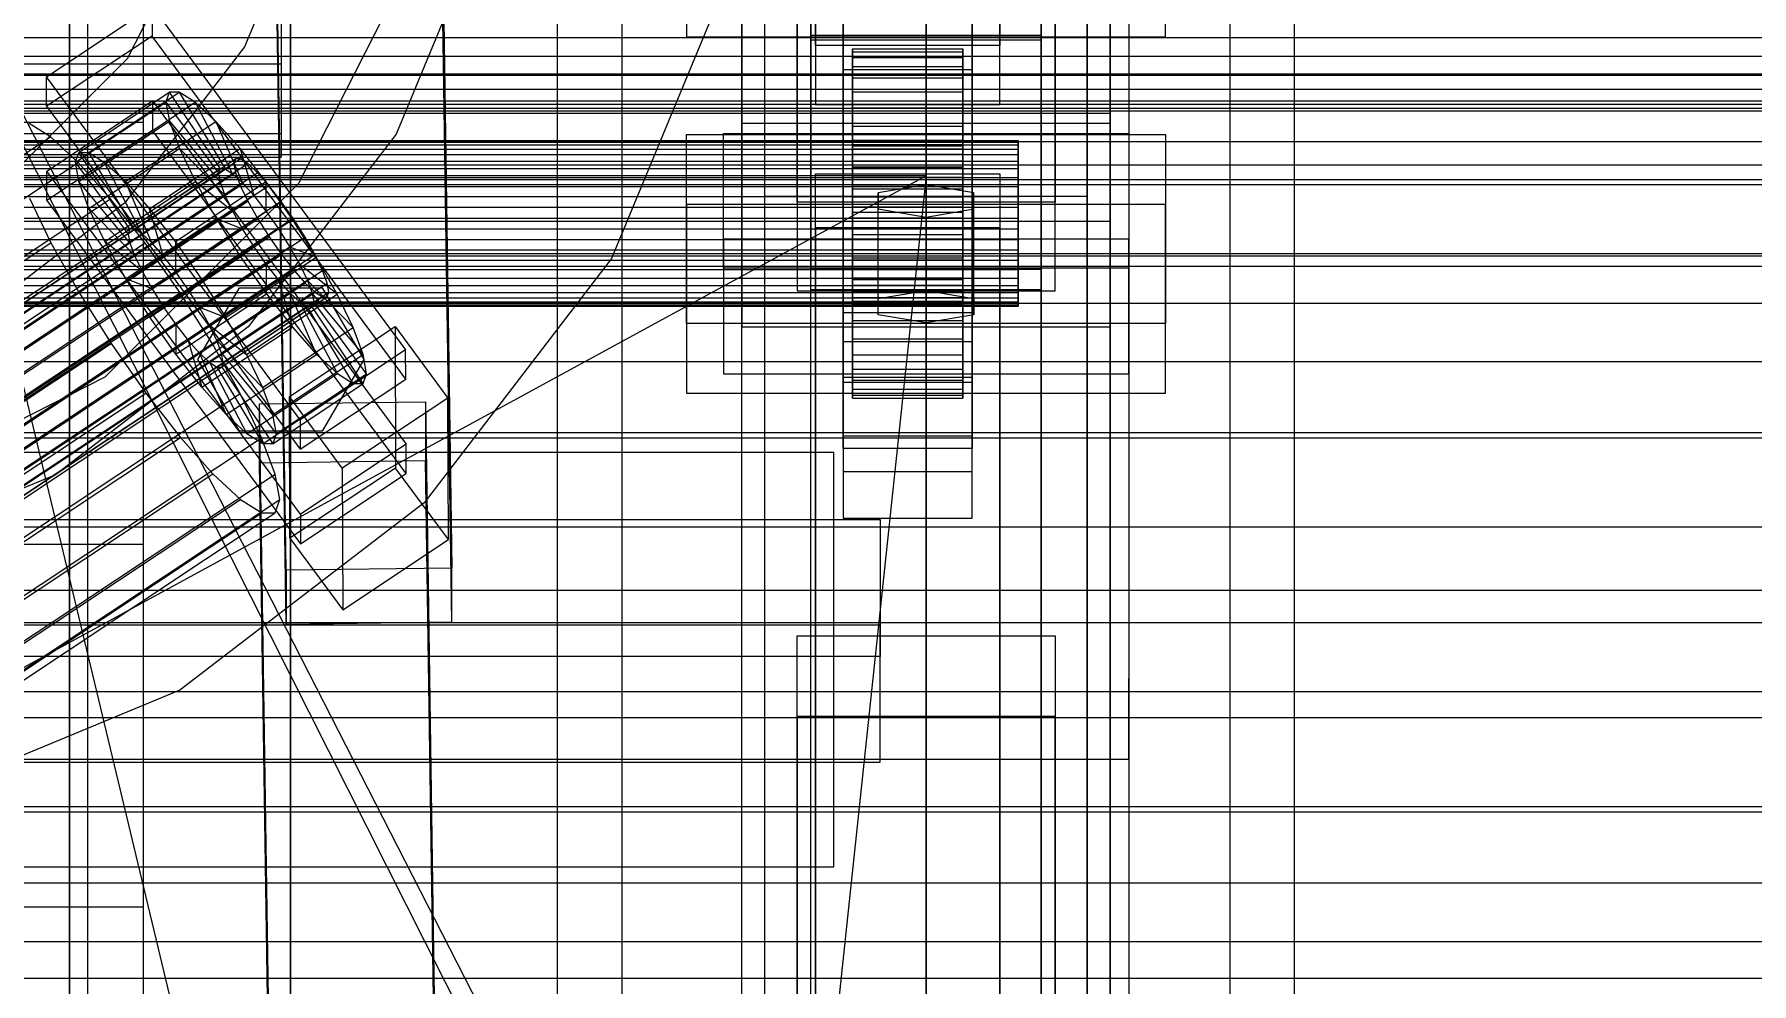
# Model space of a CAD drawing. Header units: millimetres. Extents: x -2500 to 58855, y -53268 to 6837.
# Drawn here: x 333.2 to 519.6, y -34392.7 to -34289.7 of the extents above; entities that cross this region are included whole.
import ezdxf

# ---------------------------------------------------------------- set-up
doc = ezdxf.new("R2010")
doc.units = ezdxf.units.MM
for name, color, linetype, lineweight in [('COTAS_O', 1, 'Continuous', 0), ('frontal_briquetadora', 7, 'Continuous', 0), ('frontal_C01', 7, 'Continuous', 0), ('frontal_C02', 7, 'Continuous', 0), ('frontal_C03', 7, 'Continuous', 0), ('frontal_mezcladora', 7, 'Continuous', 0), ('frontal_secador', 7, 'Continuous', 0), ('frontal_tolva', 7, 'Continuous', 0)]:
    doc.layers.add(name, color=color, linetype=linetype, lineweight=lineweight)
doc.dimstyles.new('R19_100', dxfattribs={"dimtxt": 250, "dimasz": 150, "dimexe": 150, "dimexo": 80, "dimgap": 100, "dimtad": 1, "dimtih": 1, "dimtoh": 1, "dimdsep": 46, "dimcen": 0.09, "dimadec": 0, "dimazin": 0, "dimtfac": 1, "dimtdec": 4, "dimtofl": 0, "dimtmove": 0, "dimatfit": 3, "dimfxl": 1, "dimtolj": 1, "dimtzin": 0, "dimarcsym": 0})

# ---------------------------------------------------------------- blocks, each defined once
blk = doc.blocks.new('*D39')
at = {"layer": 'COTAS_O', "color": 0, "lineweight": -2, "transparency": 16777216}
for p, q in [((-1725, -34320), (-1725, -33550)), ((1725, -34320), (1725, -33550)), ((-1575, -33700), (1575, -33700))]:
    blk.add_line(p, q, dxfattribs=at)
at = {"layer": 'COTAS_O', "color": 0, "transparency": 16777216}
for points in [[(-1575, -33675), (-1575, -33725), (-1725, -33700)], [(1575, -33675), (1575, -33725), (1725, -33700)]]:
    blk.add_solid(points, dxfattribs=at)
at = {"layer": 'Defpoints', "color": 0, "transparency": 16777216}
for p in [(1725, -33700), (-1725, -34400), (1725, -34400)]:
    blk.add_point(p, dxfattribs=at)
blk = doc.blocks.new('*D43')
at = {"layer": 'COTAS_O', "color": 0, "lineweight": -2, "transparency": 16777216}
for p, q in [((-650, -34820), (-650, -34050)), ((650, -34820), (650, -34050)), ((-500, -34200), (500, -34200))]:
    blk.add_line(p, q, dxfattribs=at)
at = {"layer": 'COTAS_O', "color": 0, "transparency": 16777216}
for points in [[(-500, -34175), (-500, -34225), (-650, -34200)], [(500, -34175), (500, -34225), (650, -34200)]]:
    blk.add_solid(points, dxfattribs=at)
at = {"layer": 'Defpoints', "color": 0, "transparency": 16777216}
for p in [(650, -34200), (-650, -34900), (650, -34900)]:
    blk.add_point(p, dxfattribs=at)

msp = doc.modelspace()

# ---------------------------------------------------------------- linework, layer by layer
at = {"layer": 'frontal_briquetadora'}
for p, q in [((210, -33820), (416.55, -34680)), ((430, -34680), (430, -33820)), ((210, -34060), (430, -34490)), ((210, -34060), (430, -34496)), ((430, -34060), (430, -34490)), ((430, -34060), (430, -34496)), ((430, -34060), (430, -34305)), ((430, -34260), (430, -34305)), ((430, -34680), (430, -34260)), ((430, -34496), (430, -34260)), ((430, -34275), (430, -34294.286)), ((452, -34275), (452, -34293.742)), ((452, -34275), (452, -34294.286)), ((430, -34294.286), (430, -34313.291)), ((452, -34293.742), (452, -34311.847)), ((452, -34294.286), (452, -34313.291)), ((430, -34305), (210, -34305)), ((430, -34305), (222, -34418.333)), ((430, -34305), (418, -34418.333)), ((430, -34471), (430, -34305)), ((430, -34680), (430, -34305)), ((430, -34305), (430, -34496)), ((452, -34311.847), (452, -34328.696)), ((430, -34313.291), (430, -34331.737)), ((452, -34313.291), (452, -34331.737)), ((452, -34328.696), (452, -34343.717)), ((430, -34331.737), (430, -34349.356)), ((452, -34331.737), (452, -34349.356)), ((452, -34343.717), (452, -34356.398)), ((430, -34349.356), (430, -34365.89)), ((452, -34349.356), (452, -34365.89)), ((452, -34356.398), (452, -34366.307)), ((452, -34361.302), (452, -34359.564)), ((452, -34364.433), (452, -34361.302)), ((452, -34368.338), (452, -34364.433)), ((430, -34365.89), (430, -34381.1)), ((452, -34365.89), (452, -34381.1)), ((452, -34366.307), (452, -34373.106)), ((210, -34368.338), (452, -34368.338)), ((452, -34368.338), (452, -34372.243)), ((452, -34372.243), (452, -34375.375)), ((452, -34373.106), (452, -34376.565)), ((452, -34375.375), (452, -34377.112)), ((430, -34381.1), (430, -34394.762)), ((452, -34381.1), (452, -34394.762))]:
    msp.add_line(p, q, dxfattribs=at)
at = {"layer": 'frontal_C01'}
for p, q in [((410, -34321.407), (410, -33937.198)), ((450, -34321.407), (450, -33937.198)), ((390, -35975), (390, -34088.498)), ((397, -35975), (397, -34088.498)), ((463, -35975), (463, -34088.498)), ((470, -35975), (470, -34088.498)), ((418, -34290.871), (418, -34147.925)), ((438, -34147.925), (438, -34290.871)), ((418, -34154.329), (418, -34297.274)), ((438, -34297.274), (438, -34154.329)), ((410, -34553.51), (410, -34169.301)), ((450, -34169.301), (450, -34553.51)), ((417.5, -34317.401), (417.5, -34207.926)), ((442.5, -34317.401), (442.5, -34207.926)), ((410, -34600.878), (410, -34216.669)), ((416, -34307.886), (416, -34216.422)), ((444, -34216.422), (444, -34307.886)), ((450, -34600.878), (450, -34216.669)), ((416, -34226.027), (416, -34317.491)), ((444, -34317.491), (444, -34226.027)), ((410, -34283.513), (410, -34321.407)), ((410, -34667.722), (410, -34283.513)), ((421, -34323.028), (421, -34283.239)), ((435, -34283.239), (435, -34323.028)), ((450, -34321.407), (450, -34283.513)), ((450, -34283.513), (450, -34667.722)), ((334.501, -34294.257), (345.969, -34286.646)), ((345.969, -34286.646), (345.981, -34289.847)), ((345.969, -34286.646), (373.501, -34323.885)), ((417.5, -34317.401), (417.5, -34287.519)), ((421, -34287.081), (421, -34326.871)), ((435, -34326.871), (435, -34287.081)), ((442.5, -34287.519), (442.5, -34317.401)), ((345.981, -34289.847), (334.513, -34297.459)), ((373.513, -34327.086), (345.981, -34289.847)), ((442.5, -34289.775), (417.5, -34289.775)), ((417.5, -34289.775), (417.5, -34315.145)), ((417.5, -34948.719), (417.5, -34289.775)), ((442.5, -34315.145), (442.5, -34289.775)), ((442.5, -34289.775), (442.5, -34948.719)), ((438, -34290.871), (418, -34290.871)), ((418, -34290.871), (418, -34297.274)), ((422, -34301.196), (422, -34291.217)), ((422, -34291.217), (422, -34291.548)), ((422, -34291.217), (434, -34291.217)), ((422, -34292.178), (422, -34291.217)), ((422, -34301.353), (422, -34291.548)), ((422, -34291.548), (422, -34293.148)), ((422, -34291.548), (434, -34291.548)), ((422, -34301.652), (422, -34292.178)), ((422, -34292.178), (434, -34292.178)), ((422, -34294.366), (422, -34292.178)), ((434, -34291.548), (434, -34291.217)), ((434, -34291.217), (434, -34301.196)), ((434, -34291.217), (434, -34292.178)), ((434, -34293.148), (434, -34291.548)), ((434, -34291.548), (434, -34301.353)), ((434, -34292.178), (434, -34301.652)), ((434, -34292.178), (434, -34294.366)), ((438, -34297.274), (438, -34290.871)), ((334.513, -34297.459), (334.501, -34294.257)), ((362.033, -34331.496), (334.501, -34294.257)), ((421, -34297.327), (421, -34293.485)), ((421, -34293.485), (435, -34293.485)), ((421, -34333.274), (421, -34293.485)), ((422, -34302.111), (422, -34293.148)), ((422, -34293.148), (422, -34295.91)), ((422, -34293.148), (434, -34293.148)), ((422, -34302.688), (422, -34294.366)), ((422, -34294.366), (434, -34294.366)), ((422, -34297.631), (422, -34294.366)), ((434, -34295.91), (434, -34293.148)), ((434, -34293.148), (434, -34302.111)), ((434, -34294.366), (434, -34302.688)), ((434, -34294.366), (434, -34297.631)), ((435, -34293.485), (435, -34297.327)), ((435, -34293.485), (435, -34333.274)), ((338.005, -34302.468), (347.835, -34295.944)), ((339.088, -34302.474), (348.918, -34295.949)), ((347.835, -34295.944), (347.47, -34297.016)), ((348.918, -34295.949), (347.835, -34295.944)), ((347.835, -34295.944), (353.378, -34304.266)), ((350.645, -34297.032), (348.918, -34295.949)), ((348.918, -34295.949), (353.892, -34304.269)), ((422, -34303.419), (422, -34295.91)), ((422, -34295.91), (422, -34299.643)), ((422, -34295.91), (434, -34295.91)), ((434, -34299.643), (434, -34295.91)), ((434, -34295.91), (434, -34303.419)), ((334.513, -34297.459), (362.045, -34334.698)), ((334.539, -34304.503), (346.008, -34296.891)), ((337.64, -34303.541), (347.47, -34297.016)), ((340.816, -34303.556), (350.645, -34297.032)), ((346.008, -34296.891), (346.02, -34300.093)), ((346.008, -34296.891), (373.539, -34334.13)), ((347.47, -34297.016), (353.205, -34304.774)), ((347.47, -34297.016), (347.847, -34299.093)), ((352.899, -34299.118), (350.645, -34297.032)), ((350.645, -34297.032), (354.71, -34304.782)), ((412.5, -34307.263), (412.5, -34297.657)), ((412.5, -34297.657), (447.5, -34297.657)), ((412.5, -34572.391), (412.5, -34297.657)), ((418, -34297.274), (438, -34297.274)), ((435, -34297.327), (421, -34297.327)), ((421, -34297.327), (421, -34337.116)), ((422, -34304.235), (422, -34297.631)), ((422, -34297.631), (434, -34297.631)), ((422, -34301.752), (422, -34297.631)), ((434, -34297.631), (434, -34304.235)), ((434, -34297.631), (434, -34301.752)), ((435, -34337.116), (435, -34297.327)), ((447.5, -34297.657), (447.5, -34307.263)), ((447.5, -34297.657), (447.5, -34572.391)), ((334.938, -34300.771), (332.629, -34299.324)), ((338.017, -34305.617), (347.847, -34299.093)), ((343.069, -34305.642), (352.899, -34299.118)), ((347.847, -34299.093), (353.384, -34305.758)), ((347.847, -34299.093), (348.941, -34302.033)), ((355.525, -34302.066), (352.899, -34299.118)), ((352.899, -34299.118), (355.777, -34305.77)), ((422, -34305.188), (422, -34299.643)), ((422, -34299.643), (422, -34304.094)), ((422, -34299.643), (434, -34299.643)), ((434, -34304.094), (434, -34299.643)), ((434, -34299.643), (434, -34305.188)), ((-440, -34301.196), (440, -34301.196)), ((-440, -34301.353), (440, -34301.353)), ((-440, -34301.652), (440, -34301.652)), ((150.629, -34423.103), (334.938, -34300.771)), ((346.02, -34300.093), (334.551, -34307.705)), ((337.95, -34303.56), (334.938, -34300.771)), ((373.551, -34337.332), (346.02, -34300.093)), ((404, -34321.039), (404, -34300.548)), ((404, -34300.548), (456, -34300.548)), ((404, -34308.127), (404, -34300.548)), ((422, -34301.353), (422, -34301.196)), ((434, -34301.196), (422, -34301.196)), ((422, -34301.196), (422, -34301.652)), ((422, -34302.111), (422, -34301.353)), ((434, -34301.353), (422, -34301.353)), ((434, -34301.652), (422, -34301.652)), ((422, -34301.652), (422, -34302.688)), ((422, -34306.186), (422, -34301.752)), ((422, -34301.752), (434, -34301.752)), ((422, -34306.446), (422, -34301.752)), ((434, -34301.196), (434, -34301.353)), ((434, -34301.652), (434, -34301.196)), ((434, -34301.353), (434, -34302.111)), ((434, -34302.688), (434, -34301.652)), ((434, -34301.752), (434, -34306.186)), ((434, -34301.752), (434, -34306.446)), ((440, -34301.353), (440, -34301.196)), ((440, -34301.196), (440, -34301.652)), ((440, -34302.111), (440, -34301.353)), ((440, -34301.652), (440, -34302.688)), ((456, -34300.548), (456, -34321.039)), ((456, -34300.548), (456, -34308.127)), ((-440, -34302.111), (440, -34302.111)), ((-440, -34302.688), (440, -34302.688)), ((-440, -34303.419), (440, -34303.419)), ((141.045, -34445.591), (354.844, -34303.687)), ((141.218, -34445.083), (355.017, -34303.179)), ((141.731, -34445.086), (355.53, -34303.182)), ((142.549, -34445.599), (356.348, -34303.694)), ((153.641, -34425.891), (337.95, -34303.56)), ((337.64, -34303.541), (338.005, -34302.468)), ((343.376, -34311.299), (337.64, -34303.541)), ((338.017, -34305.617), (337.64, -34303.541)), ((341.461, -34307.5), (337.95, -34303.56)), ((343.549, -34310.791), (338.005, -34302.468)), ((338.005, -34302.468), (339.088, -34302.474)), ((344.062, -34310.793), (339.088, -34302.474)), ((339.088, -34302.474), (340.816, -34303.556)), ((339.111, -34308.557), (348.941, -34302.033)), ((344.88, -34311.306), (340.816, -34303.556)), ((340.816, -34303.556), (343.069, -34305.642)), ((345.695, -34308.59), (355.525, -34302.066)), ((348.941, -34302.033), (353.902, -34307.151)), ((348.941, -34302.033), (350.678, -34305.635)), ((355.017, -34303.179), (354.844, -34303.687)), ((354.844, -34303.687), (355.022, -34304.671)), ((355.53, -34303.182), (355.017, -34303.179)), ((358.345, -34305.673), (355.525, -34302.066)), ((355.525, -34302.066), (357.021, -34307.166)), ((356.348, -34303.694), (355.53, -34303.182)), ((357.415, -34304.683), (356.348, -34303.694)), ((422, -34303.419), (422, -34302.111)), ((434, -34302.111), (422, -34302.111)), ((434, -34302.688), (422, -34302.688)), ((422, -34302.688), (422, -34304.235)), ((422, -34305.188), (422, -34303.419)), ((434, -34303.419), (422, -34303.419)), ((434, -34302.111), (434, -34303.419)), ((434, -34304.235), (434, -34302.688)), ((434, -34303.419), (434, -34305.188)), ((440, -34303.419), (440, -34302.111)), ((440, -34302.688), (440, -34304.235)), ((440, -34305.188), (440, -34303.419)), ((-440, -34304.235), (440, -34304.235)), ((-440, -34305.188), (440, -34305.188)), ((141.224, -34446.575), (355.022, -34304.671)), ((143.617, -34446.587), (357.415, -34304.683)), ((334.551, -34307.705), (334.539, -34304.503)), ((362.071, -34341.742), (334.539, -34304.503)), ((353.205, -34304.774), (343.376, -34311.299)), ((353.378, -34304.266), (343.549, -34310.791)), ((353.892, -34304.269), (344.062, -34310.793)), ((354.71, -34304.782), (344.88, -34311.306)), ((353.205, -34304.774), (353.378, -34304.266)), ((353.384, -34305.758), (353.205, -34304.774)), ((353.378, -34304.266), (353.892, -34304.269)), ((353.892, -34304.269), (354.71, -34304.782)), ((354.71, -34304.782), (355.777, -34305.77)), ((355.022, -34304.671), (355.541, -34306.063)), ((358.659, -34306.079), (357.415, -34304.683)), ((422, -34304.094), (422, -34307.296)), ((434, -34304.094), (422, -34304.094)), ((422, -34304.094), (422, -34308.96)), ((434, -34304.235), (422, -34304.235)), ((422, -34304.235), (422, -34306.186)), ((422, -34307.296), (422, -34305.188)), ((434, -34305.188), (422, -34305.188)), ((434, -34307.296), (434, -34304.094)), ((434, -34308.96), (434, -34304.094)), ((434, -34306.186), (434, -34304.235)), ((434, -34305.188), (434, -34307.296)), ((440, -34304.235), (440, -34306.186)), ((440, -34307.296), (440, -34305.188)), ((-440, -34306.186), (440, -34306.186)), ((440, -34307.296), (-440, -34307.296)), ((141.742, -34447.968), (355.541, -34306.063)), ((144.861, -34447.983), (358.659, -34306.079)), ((343.554, -34312.282), (338.017, -34305.617)), ((339.111, -34308.557), (338.017, -34305.617)), ((340.848, -34312.159), (350.678, -34305.635)), ((345.947, -34312.294), (343.069, -34305.642)), ((343.069, -34305.642), (345.695, -34308.59)), ((353.384, -34305.758), (343.554, -34312.282)), ((353.902, -34307.151), (344.073, -34313.675)), ((355.777, -34305.77), (345.947, -34312.294)), ((357.021, -34307.166), (347.191, -34313.69)), ((358.345, -34305.673), (348.515, -34312.198)), ((350.678, -34305.635), (354.725, -34308.857)), ((350.678, -34305.635), (352.938, -34309.655)), ((353.902, -34307.151), (353.384, -34305.758)), ((354.725, -34308.857), (353.902, -34307.151)), ((355.541, -34306.063), (356.363, -34307.77)), ((355.777, -34305.77), (357.021, -34307.166)), ((357.021, -34307.166), (358.357, -34308.875)), ((358.357, -34308.875), (358.345, -34305.673)), ((361.166, -34309.696), (358.345, -34305.673)), ((359.995, -34307.788), (358.659, -34306.079)), ((447.5, -34307.263), (412.5, -34307.263)), ((412.5, -34581.997), (412.5, -34307.263)), ((434, -34306.186), (422, -34306.186)), ((422, -34306.186), (422, -34308.41)), ((422, -34308.41), (422, -34306.446)), ((422, -34306.446), (434, -34306.446)), ((422, -34311.395), (422, -34306.446)), ((422, -34307.296), (434, -34307.296)), ((422, -34309.601), (422, -34307.296)), ((434, -34308.41), (434, -34306.186)), ((434, -34306.446), (434, -34308.41)), ((434, -34306.446), (434, -34311.395)), ((434, -34307.296), (434, -34309.601)), ((440, -34306.186), (440, -34308.41)), ((440, -34309.601), (440, -34307.296)), ((447.5, -34581.997), (447.5, -34307.263)), ((-440, -34308.41), (440, -34308.41)), ((142.565, -34449.674), (356.363, -34307.77)), ((359.995, -34307.788), (146.196, -34449.692)), ((157.152, -34429.832), (341.461, -34307.5)), ((332.659, -34307.456), (334.981, -34312.272)), ((334.551, -34307.705), (362.083, -34344.944)), ((344.073, -34313.675), (339.111, -34308.557)), ((340.848, -34312.159), (339.111, -34308.557)), ((345.231, -34312.323), (341.461, -34307.5)), ((354.725, -34308.857), (344.895, -34315.381)), ((347.191, -34313.69), (345.695, -34308.59)), ((345.695, -34308.59), (348.515, -34312.198)), ((348.527, -34315.399), (358.357, -34308.875)), ((355.796, -34310.761), (354.725, -34308.857)), ((356.363, -34307.77), (357.434, -34309.674)), ((358.357, -34308.875), (359.693, -34310.78)), ((361.332, -34309.693), (359.995, -34307.788)), ((456, -34308.127), (404, -34308.127)), ((404, -34308.127), (404, -34328.618)), ((444, -34307.886), (416, -34307.886)), ((416, -34307.886), (416, -34317.491)), ((434, -34308.41), (422, -34308.41)), ((422, -34308.41), (422, -34310.754)), ((422, -34309.601), (422, -34308.96)), ((422, -34308.96), (422, -34313.909)), ((422, -34308.96), (434, -34308.96)), ((434, -34310.754), (434, -34308.41)), ((434, -34313.909), (434, -34308.96)), ((434, -34308.96), (434, -34309.601)), ((440, -34308.41), (440, -34310.754)), ((444, -34317.491), (444, -34307.886)), ((456, -34328.618), (456, -34308.127)), ((-440, -34309.601), (440, -34309.601)), ((-440, -34310.754), (440, -34310.754)), ((143.635, -34451.578), (357.434, -34309.674)), ((147.533, -34451.597), (361.332, -34309.693)), ((343.108, -34316.179), (352.938, -34309.655)), ((343.549, -34310.791), (343.376, -34311.299)), ((344.062, -34310.793), (343.549, -34310.791)), ((344.88, -34311.306), (344.062, -34310.793)), ((355.796, -34310.761), (345.966, -34317.285)), ((359.693, -34310.78), (349.863, -34317.305)), ((351.336, -34316.22), (361.166, -34309.696)), ((352.938, -34309.655), (355.796, -34310.761)), ((352.938, -34309.655), (355.569, -34313.818)), ((357.042, -34312.733), (355.796, -34310.761)), ((357.434, -34309.674), (358.68, -34311.645)), ((361.166, -34309.696), (359.693, -34310.78)), ((359.693, -34310.78), (360.939, -34312.752)), ((363.797, -34313.859), (361.166, -34309.696)), ((362.578, -34311.665), (361.332, -34309.693)), ((422, -34311.945), (422, -34309.601)), ((434, -34309.601), (422, -34309.601)), ((422, -34310.754), (422, -34311.395)), ((434, -34310.754), (422, -34310.754)), ((422, -34310.754), (422, -34313.059)), ((434, -34309.601), (434, -34311.945)), ((434, -34311.395), (434, -34310.754)), ((434, -34313.059), (434, -34310.754)), ((440, -34311.945), (440, -34309.601)), ((440, -34310.754), (440, -34313.059)), ((-440, -34311.945), (440, -34311.945)), ((144.881, -34453.55), (358.68, -34311.645)), ((148.779, -34453.569), (362.578, -34311.665)), ((150.672, -34434.604), (334.981, -34312.272)), ((345.231, -34312.323), (160.922, -34434.655)), ((334.981, -34312.272), (338.003, -34317.646)), ((344.895, -34315.381), (340.848, -34312.159)), ((343.108, -34316.179), (340.848, -34312.159)), ((343.376, -34311.299), (343.554, -34312.282)), ((343.554, -34312.282), (344.073, -34313.675)), ((345.947, -34312.294), (344.88, -34311.306)), ((349.002, -34317.701), (345.231, -34312.323)), ((347.191, -34313.69), (345.947, -34312.294)), ((357.042, -34312.733), (347.212, -34319.257)), ((348.515, -34312.198), (348.527, -34315.399)), ((348.515, -34312.198), (351.336, -34316.22)), ((360.939, -34312.752), (351.109, -34319.277)), ((355.569, -34313.818), (357.042, -34312.733)), ((358.378, -34314.638), (357.042, -34312.733)), ((358.68, -34311.645), (360.017, -34313.551)), ((363.797, -34313.859), (360.939, -34312.752)), ((360.939, -34312.752), (362.01, -34314.656)), ((363.648, -34313.569), (362.578, -34311.665)), ((422, -34311.395), (434, -34311.395)), ((422, -34316.261), (422, -34311.395)), ((422, -34314.169), (422, -34311.945)), ((422, -34311.945), (422, -34313.909)), ((434, -34311.945), (422, -34311.945)), ((434, -34311.395), (434, -34316.261)), ((434, -34313.909), (434, -34311.945)), ((434, -34311.945), (434, -34314.169)), ((440, -34314.169), (440, -34311.945)), ((-440, -34313.059), (440, -34313.059)), ((-440, -34314.169), (440, -34314.169)), ((146.218, -34455.455), (360.017, -34313.551)), ((149.85, -34455.473), (363.648, -34313.569)), ((344.073, -34313.675), (344.895, -34315.381)), ((345.739, -34320.342), (355.569, -34313.818)), ((348.527, -34315.399), (347.191, -34313.69)), ((358.378, -34314.638), (348.548, -34321.163)), ((362.01, -34314.656), (352.18, -34321.181)), ((353.967, -34320.383), (363.797, -34313.859)), ((355.569, -34313.818), (358.39, -34317.84)), ((358.39, -34317.84), (358.378, -34314.638)), ((359.714, -34316.347), (358.378, -34314.638)), ((360.017, -34313.551), (361.352, -34315.26)), ((366.057, -34317.878), (362.01, -34314.656)), ((362.01, -34314.656), (362.833, -34316.363)), ((364.471, -34315.275), (363.648, -34313.569)), ((366.057, -34317.878), (363.797, -34313.859)), ((422, -34313.059), (422, -34316.261)), ((434, -34313.059), (422, -34313.059)), ((422, -34313.059), (422, -34315.168)), ((422, -34313.909), (422, -34318.604)), ((422, -34313.909), (434, -34313.909)), ((422, -34316.121), (422, -34314.169)), ((422, -34314.169), (422, -34318.604)), ((434, -34314.169), (422, -34314.169)), ((434, -34316.261), (434, -34313.059)), ((434, -34315.168), (434, -34313.059)), ((434, -34318.604), (434, -34313.909)), ((434, -34318.604), (434, -34314.169)), ((434, -34314.169), (434, -34316.121)), ((440, -34313.059), (440, -34315.168)), ((440, -34316.121), (440, -34314.169)), ((-440, -34315.168), (440, -34315.168)), ((-440, -34316.121), (440, -34316.121)), ((147.554, -34457.164), (361.352, -34315.26)), ((148.798, -34458.56), (362.596, -34316.656)), ((150.672, -34457.18), (364.471, -34315.275)), ((151.191, -34458.572), (364.989, -34316.668)), ((345.966, -34317.285), (343.108, -34316.179)), ((345.739, -34320.342), (343.108, -34316.179)), ((344.895, -34315.381), (345.966, -34317.285)), ((349.863, -34317.305), (348.527, -34315.399)), ((349.863, -34317.305), (351.336, -34316.22)), ((359.714, -34316.347), (349.884, -34322.872)), ((351.336, -34316.22), (353.967, -34320.383)), ((362.833, -34316.363), (353.003, -34322.887)), ((361.21, -34321.448), (359.714, -34316.347)), ((360.958, -34317.743), (359.714, -34316.347)), ((361.352, -34315.26), (362.596, -34316.656)), ((362.596, -34316.656), (363.664, -34317.644)), ((367.794, -34321.481), (362.833, -34316.363)), ((362.833, -34316.363), (363.351, -34317.755)), ((364.989, -34316.668), (364.471, -34315.275)), ((365.168, -34317.652), (364.989, -34316.668)), ((417.5, -34315.145), (442.5, -34315.145)), ((417.5, -34974.088), (417.5, -34315.145)), ((422, -34315.168), (422, -34320.712)), ((434, -34315.168), (422, -34315.168)), ((422, -34315.168), (422, -34316.936)), ((422, -34317.668), (422, -34316.121)), ((422, -34316.121), (422, -34322.724)), ((434, -34316.121), (422, -34316.121)), ((422, -34316.261), (434, -34316.261)), ((422, -34320.712), (422, -34316.261)), ((434, -34320.712), (434, -34315.168)), ((434, -34316.936), (434, -34315.168)), ((434, -34322.724), (434, -34316.121)), ((434, -34316.121), (434, -34317.668)), ((434, -34316.261), (434, -34320.712)), ((440, -34315.168), (440, -34316.936)), ((440, -34317.668), (440, -34316.121)), ((442.5, -34974.088), (442.5, -34315.145)), ((-440, -34316.936), (440, -34316.936)), ((-440, -34317.668), (440, -34317.668)), ((-440, -34318.244), (440, -34318.244)), ((149.865, -34459.548), (363.664, -34317.644)), ((150.683, -34460.061), (364.482, -34318.157)), ((151.196, -34460.064), (364.995, -34318.159)), ((151.369, -34459.556), (365.168, -34317.652)), ((153.694, -34439.977), (338.003, -34317.646)), ((164.693, -34440.032), (349.002, -34317.701)), ((338.003, -34317.646), (341.52, -34323.211)), ((345.966, -34317.285), (347.212, -34319.257)), ((348.56, -34324.364), (358.39, -34317.84)), ((352.519, -34323.266), (349.002, -34317.701)), ((351.109, -34319.277), (349.863, -34317.305)), ((360.958, -34317.743), (351.128, -34324.268)), ((363.351, -34317.755), (353.521, -34324.28)), ((356.228, -34324.402), (366.057, -34317.878)), ((358.39, -34317.84), (361.21, -34321.448)), ((363.836, -34324.395), (360.958, -34317.743)), ((362.025, -34318.731), (360.958, -34317.743)), ((368.888, -34324.42), (363.351, -34317.755)), ((363.351, -34317.755), (363.53, -34318.739)), ((363.664, -34317.644), (364.482, -34318.157)), ((364.482, -34318.157), (364.995, -34318.159)), ((364.995, -34318.159), (365.168, -34317.652)), ((367.794, -34321.481), (366.057, -34317.878)), ((416, -34317.491), (444, -34317.491)), ((442.5, -34317.401), (417.5, -34317.401)), ((422, -34316.936), (422, -34324.446)), ((434, -34316.936), (422, -34316.936)), ((422, -34316.936), (422, -34318.244)), ((422, -34318.704), (422, -34317.668)), ((422, -34317.668), (422, -34325.99)), ((434, -34317.668), (422, -34317.668)), ((422, -34318.244), (422, -34327.207)), ((434, -34318.244), (422, -34318.244)), ((422, -34318.244), (422, -34319.002)), ((422, -34318.604), (422, -34322.724)), ((422, -34318.604), (434, -34318.604)), ((434, -34324.446), (434, -34316.936)), ((434, -34318.244), (434, -34316.936)), ((434, -34325.99), (434, -34317.668)), ((434, -34317.668), (434, -34318.704)), ((434, -34327.207), (434, -34318.244)), ((434, -34319.002), (434, -34318.244)), ((434, -34322.724), (434, -34318.604)), ((440, -34316.936), (440, -34318.244)), ((440, -34318.704), (440, -34317.668)), ((440, -34318.244), (440, -34319.002)), ((-440, -34318.704), (440, -34318.704)), ((-440, -34319.002), (440, -34319.002)), ((-440, -34319.159), (440, -34319.159)), ((347.212, -34319.257), (345.739, -34320.342)), ((348.56, -34324.364), (345.739, -34320.342)), ((347.212, -34319.257), (348.548, -34321.163)), ((352.18, -34321.181), (351.109, -34319.277)), ((351.109, -34319.277), (353.967, -34320.383)), ((362.025, -34318.731), (352.196, -34325.256)), ((362.843, -34319.244), (353.014, -34325.769)), ((363.357, -34319.247), (353.527, -34325.771)), ((363.53, -34318.739), (353.7, -34325.263)), ((353.967, -34320.383), (356.228, -34324.402)), ((366.09, -34326.481), (362.025, -34318.731)), ((362.843, -34319.244), (362.025, -34318.731)), ((367.817, -34327.564), (362.843, -34319.244)), ((363.357, -34319.247), (362.843, -34319.244)), ((363.53, -34318.739), (363.357, -34319.247)), ((368.9, -34327.569), (363.357, -34319.247)), ((369.265, -34326.497), (363.53, -34318.739)), ((421, -34334.594), (421, -34319.866)), ((421, -34319.866), (435, -34319.866)), ((421, -34327.445), (421, -34319.866)), ((422, -34319.159), (422, -34318.704)), ((422, -34318.704), (422, -34328.178)), ((434, -34318.704), (422, -34318.704)), ((422, -34319.002), (422, -34328.808)), ((434, -34319.002), (422, -34319.002)), ((422, -34319.002), (422, -34319.159)), ((422, -34319.159), (422, -34329.139)), ((434, -34319.159), (422, -34319.159)), ((434, -34328.178), (434, -34318.704)), ((434, -34318.704), (434, -34319.159)), ((434, -34328.808), (434, -34319.002)), ((434, -34319.159), (434, -34319.002)), ((434, -34329.139), (434, -34319.159)), ((435, -34319.866), (435, -34334.594)), ((435, -34319.866), (435, -34327.445)), ((440, -34319.159), (440, -34318.704)), ((440, -34319.002), (440, -34319.159)), ((348.548, -34321.163), (348.56, -34324.364)), ((348.548, -34321.163), (349.884, -34322.872)), ((351.38, -34327.972), (361.21, -34321.448)), ((353.003, -34322.887), (352.18, -34321.181)), ((352.18, -34321.181), (356.228, -34324.402)), ((357.964, -34328.005), (367.794, -34321.481)), ((360.882, -34328.984), (372.35, -34321.372)), ((361.21, -34321.448), (363.836, -34324.395)), ((368.888, -34324.42), (367.794, -34321.481)), ((372.35, -34321.372), (372.408, -34336.741)), ((372.35, -34321.372), (378.086, -34329.131)), ((456, -34321.039), (404, -34321.039)), ((404, -34321.039), (404, -34328.618)), ((410, -34321.407), (450, -34321.407)), ((410, -34705.616), (410, -34321.407)), ((422, -34320.712), (434, -34320.712)), ((422, -34324.446), (422, -34320.712)), ((434, -34320.712), (434, -34324.446)), ((450, -34705.616), (450, -34321.407)), ((456, -34328.618), (456, -34321.039)), ((157.211, -34445.542), (341.52, -34323.211)), ((168.21, -34445.597), (352.519, -34323.266)), ((341.52, -34323.211), (345.291, -34328.588)), ((349.884, -34322.872), (351.38, -34327.972)), ((349.884, -34322.872), (351.128, -34324.268)), ((355.541, -34328.639), (352.519, -34323.266)), ((353.521, -34324.28), (353.003, -34322.887)), ((353.003, -34322.887), (357.964, -34328.005)), ((373.501, -34323.885), (362.033, -34331.496)), ((373.513, -34327.086), (373.501, -34323.885)), ((435, -34323.028), (421, -34323.028)), ((421, -34323.028), (421, -34326.871)), ((422, -34322.724), (422, -34325.99)), ((422, -34322.724), (434, -34322.724)), ((434, -34325.99), (434, -34322.724)), ((435, -34326.871), (435, -34323.028)), ((351.38, -34327.972), (348.56, -34324.364)), ((351.128, -34324.268), (354.006, -34330.919)), ((351.128, -34324.268), (352.196, -34325.256)), ((352.196, -34325.256), (356.26, -34333.006)), ((352.196, -34325.256), (353.014, -34325.769)), ((353.014, -34325.769), (357.987, -34334.088)), ((353.014, -34325.769), (353.527, -34325.771)), ((353.7, -34325.263), (353.521, -34324.28)), ((353.521, -34324.28), (359.058, -34330.945)), ((353.527, -34325.771), (353.7, -34325.263)), ((353.527, -34325.771), (359.07, -34334.094)), ((353.7, -34325.263), (359.436, -34333.021)), ((354.006, -34330.919), (363.836, -34324.395)), ((356.228, -34324.402), (357.964, -34328.005)), ((359.058, -34330.945), (368.888, -34324.42)), ((363.836, -34324.395), (366.09, -34326.481)), ((369.265, -34326.497), (368.888, -34324.42)), ((422, -34324.446), (434, -34324.446)), ((422, -34327.207), (422, -34324.446)), ((422, -34325.99), (422, -34328.178)), ((422, -34325.99), (434, -34325.99)), ((434, -34324.446), (434, -34327.207)), ((434, -34328.178), (434, -34325.99)), ((356.26, -34333.006), (366.09, -34326.481)), ((357.987, -34334.088), (367.817, -34327.564)), ((359.07, -34334.094), (368.9, -34327.569)), ((359.436, -34333.021), (369.265, -34326.497)), ((362.045, -34334.698), (373.513, -34327.086)), ((366.09, -34326.481), (367.817, -34327.564)), ((367.817, -34327.564), (368.9, -34327.569)), ((368.9, -34327.569), (369.265, -34326.497)), ((421, -34326.871), (435, -34326.871)), ((435, -34327.445), (421, -34327.445)), ((421, -34327.445), (421, -34342.173)), ((422, -34327.207), (434, -34327.207)), ((422, -34328.808), (422, -34327.207)), ((434, -34327.207), (434, -34328.808)), ((435, -34342.173), (435, -34327.445)), ((160.982, -34450.92), (345.291, -34328.588)), ((171.232, -34450.971), (355.541, -34328.639)), ((345.291, -34328.588), (349.061, -34333.411)), ((354.006, -34330.919), (351.38, -34327.972)), ((357.863, -34333.455), (355.541, -34328.639)), ((357.646, -34329.781), (375.644, -34329.54)), ((357.646, -34336.185), (357.646, -34329.781)), ((360.514, -34521.729), (357.646, -34329.781)), ((357.964, -34328.005), (359.058, -34330.945)), ((360.939, -34344.353), (360.882, -34328.984)), ((366.618, -34336.742), (360.882, -34328.984)), ((378.086, -34329.131), (366.618, -34336.742)), ((375.644, -34329.54), (375.644, -34335.944)), ((375.644, -34329.54), (378.512, -34521.488)), ((378.143, -34344.499), (378.086, -34329.131)), ((404, -34328.618), (456, -34328.618)), ((422, -34328.178), (422, -34329.139)), ((422, -34328.178), (434, -34328.178)), ((422, -34328.808), (434, -34328.808)), ((422, -34329.139), (422, -34328.808)), ((422, -34329.139), (434, -34329.139)), ((434, -34329.139), (434, -34328.178)), ((434, -34328.808), (434, -34329.139)), ((356.26, -34333.006), (354.006, -34330.919)), ((359.058, -34330.945), (359.436, -34333.021)), ((362.033, -34331.496), (362.045, -34334.698)), ((164.752, -34455.743), (349.061, -34333.411)), ((173.554, -34455.787), (357.863, -34333.455)), ((349.061, -34333.411), (352.572, -34337.351)), ((357.987, -34334.088), (356.26, -34333.006)), ((359.326, -34337.385), (357.863, -34333.455)), ((359.436, -34333.021), (359.07, -34334.094)), ((435, -34333.274), (421, -34333.274)), ((421, -34333.274), (421, -34337.116)), ((435, -34337.116), (435, -34333.274)), ((359.07, -34334.094), (357.987, -34334.088)), ((373.539, -34334.13), (362.071, -34341.742)), ((373.551, -34337.332), (373.539, -34334.13)), ((435, -34334.594), (421, -34334.594)), ((421, -34334.594), (421, -34342.173)), ((435, -34342.173), (435, -34334.594)), ((375.644, -34335.944), (357.646, -34336.185)), ((360.514, -34528.133), (357.646, -34336.185)), ((372.408, -34336.741), (360.939, -34344.353)), ((366.618, -34336.742), (366.675, -34352.111)), ((378.143, -34344.499), (372.408, -34336.741)), ((378.512, -34527.892), (375.644, -34335.944)), ((421, -34337.116), (435, -34337.116)), ((168.263, -34459.683), (352.572, -34337.351)), ((175.016, -34459.717), (359.326, -34337.385)), ((352.572, -34337.351), (355.584, -34340.14)), ((359.83, -34340.161), (359.326, -34337.385)), ((362.083, -34344.944), (373.551, -34337.332)), ((171.275, -34462.472), (355.584, -34340.14)), ((175.521, -34462.493), (359.83, -34340.161)), ((355.584, -34340.14), (357.893, -34341.588)), ((359.341, -34341.595), (359.83, -34340.161)), ((173.584, -34463.919), (357.893, -34341.588)), ((175.032, -34463.926), (359.341, -34341.595)), ((357.893, -34341.588), (359.341, -34341.595)), ((362.071, -34341.742), (362.083, -34344.944)), ((421, -34342.173), (435, -34342.173)), ((360.939, -34344.353), (366.675, -34352.111)), ((366.675, -34352.111), (378.143, -34344.499))]:
    msp.add_line(p, q, dxfattribs=at)
at = {"layer": 'frontal_C02'}
for p, q in [((390, -35975), (390, -33576.746)), ((397, -35975), (397, -33576.746)), ((463, -35975), (463, -33576.746)), ((470, -35975), (470, -33576.746)), ((410, -34299.304), (410, -33948.585)), ((450, -34299.304), (450, -33948.585)), ((390, -35975), (390, -34072.136)), ((397, -35975), (397, -34072.136)), ((463, -35975), (463, -34072.136)), ((470, -35975), (470, -34072.136)), ((410, -34425.283), (410, -34074.565)), ((450, -34074.565), (450, -34425.283)), ((410, -34463.537), (410, -34112.818)), ((450, -34463.537), (450, -34112.818)), ((360.514, -34347.834), (357.646, -34154.067)), ((375.644, -34153.823), (378.512, -34347.59)), ((360.514, -34353.679), (357.646, -34159.912)), ((378.512, -34353.436), (375.644, -34159.669)), ((410, -34251.487), (410, -34299.304)), ((410, -34602.206), (410, -34251.487)), ((450, -34299.304), (450, -34251.487)), ((450, -34251.487), (450, -34602.206)), ((417.5, -34260.541), (417.5, -34290.25)), ((417.5, -34429.556), (417.5, -34260.541)), ((442.5, -34290.25), (442.5, -34260.541)), ((442.5, -34260.541), (442.5, -34429.556)), ((450, -34264.768), (450, -34298.24)), ((450, -34309.931), (450, -34276.459)), ((417.5, -34290.25), (442.5, -34290.25)), ((417.5, -34459.264), (417.5, -34290.25)), ((442.5, -34459.264), (442.5, -34290.25)), ((450, -34298.24), (-450, -34298.24)), ((410, -34299.304), (450, -34299.304)), ((410, -34650.022), (410, -34299.304)), ((450, -34309.931), (450, -34298.24)), ((450, -34650.022), (450, -34299.304)), ((408, -34315.04), (408, -34300.427)), ((408, -34300.427), (452, -34300.427)), ((408, -34311.903), (408, -34300.427)), ((452, -34300.427), (452, -34315.04)), ((452, -34300.427), (452, -34311.903)), ((418, -34310.656), (418, -34304.811)), ((418, -34304.811), (438, -34304.811)), ((418, -34449.111), (418, -34304.811)), ((438, -34304.811), (438, -34310.656)), ((438, -34304.811), (438, -34449.111)), ((430, -34305.98), (424.804, -34306.856)), ((424.804, -34306.856), (424.804, -34308.61)), ((424.804, -34318.332), (424.804, -34306.856)), ((435.196, -34306.856), (430, -34305.98)), ((430, -34317.456), (430, -34305.98)), ((435.196, -34308.61), (435.196, -34306.856)), ((435.196, -34318.332), (435.196, -34306.856)), ((424.804, -34308.61), (430, -34309.487)), ((424.804, -34320.086), (424.804, -34308.61)), ((430, -34309.487), (435.196, -34308.61)), ((435.196, -34320.086), (435.196, -34308.61)), ((-450, -34309.931), (450, -34309.931)), ((438, -34310.656), (418, -34310.656)), ((418, -34310.656), (418, -34454.956)), ((430, -34309.487), (430, -34320.963)), ((438, -34454.956), (438, -34310.656)), ((452, -34311.903), (408, -34311.903)), ((408, -34311.903), (408, -34326.516)), ((452, -34326.516), (452, -34311.903)), ((452, -34315.04), (408, -34315.04)), ((408, -34315.04), (408, -34326.516)), ((452, -34326.516), (452, -34315.04)), ((424.804, -34318.332), (430, -34317.456)), ((424.804, -34320.086), (424.804, -34318.332)), ((430, -34317.456), (435.196, -34318.332)), ((435.196, -34318.332), (435.196, -34320.086)), ((430, -34320.963), (424.804, -34320.086)), ((435.196, -34320.086), (430, -34320.963)), ((408, -34326.516), (452, -34326.516)), ((-425, -34342.323), (425, -34342.323)), ((425, -34342.323), (425, -34357.17)), ((425, -34342.323), (425, -34353.799)), ((378.512, -34347.59), (360.514, -34347.834)), ((360.514, -34347.834), (360.514, -34353.679)), ((378.512, -34353.436), (378.512, -34347.59)), ((425, -34353.799), (-425, -34353.799)), ((360.514, -34353.679), (378.512, -34353.436)), ((425, -34368.646), (425, -34353.799)), ((416, -34363.694), (416, -34354.926)), ((416, -34354.926), (444, -34354.926)), ((416, -34447.257), (416, -34354.926)), ((444, -34354.926), (444, -34363.694)), ((444, -34354.926), (444, -34447.257)), ((425, -34357.17), (-425, -34357.17)), ((425, -34368.646), (425, -34357.17)), ((444, -34363.694), (416, -34363.694)), ((416, -34363.694), (416, -34456.025)), ((444, -34456.025), (444, -34363.694)), ((-425, -34368.646), (425, -34368.646))]:
    msp.add_line(p, q, dxfattribs=at)
at = {"layer": 'frontal_C03'}
for p, q in [((390, -35975), (390, -33153.291)), ((397, -35975), (397, -33153.291)), ((463, -35975), (463, -33153.291)), ((470, -35975), (470, -33153.291)), ((390, -35975), (390, -33352.58)), ((397, -35975), (397, -33352.58)), ((463, -35975), (463, -33352.58)), ((470, -35975), (470, -33352.58)), ((390, -35975), (390, -34079.714)), ((397, -35975), (397, -34079.714)), ((463, -35975), (463, -34079.714)), ((470, -35975), (470, -34079.714)), ((410, -34517.557), (410, -34194.386)), ((410, -34518.104), (410, -34194.934)), ((450, -34194.386), (450, -34517.557)), ((450, -34194.934), (450, -34518.104)), ((417.5, -34852.006), (417.5, -34201.397)), ((442.5, -34201.397), (442.5, -34852.006)), ((412.5, -34537.593), (412.5, -34210.155)), ((447.5, -34210.155), (447.5, -34537.593)), ((412.5, -34545.673), (412.5, -34218.234)), ((447.5, -34545.673), (447.5, -34218.234)), ((417.5, -34877.601), (417.5, -34226.992)), ((442.5, -34877.601), (442.5, -34226.992)), ((410, -34556.626), (410, -34233.456)), ((450, -34556.626), (450, -34233.456)), ((410, -34565.709), (410, -34242.539)), ((450, -34565.709), (450, -34242.539)), ((404, -34272.691), (404, -34289.926)), ((456, -34289.926), (456, -34272.691)), ((404, -34282.222), (404, -34289.926)), ((456, -34289.926), (456, -34282.222)), ((404, -34289.926), (456, -34289.926))]:
    msp.add_line(p, q, dxfattribs=at)
at = {"layer": 'frontal_mezcladora'}
for p, q in [((339, -34456.719), (339, -34036.719)), ((361, -34036.719), (361, -34456.719)), ((339, -34483.281), (339, -34063.281)), ((361, -34483.281), (361, -34063.281)), ((337, -34076.07), (337, -34509.163)), ((337, -34526.414), (337, -34093.321)), ((345, -34250), (345, -34299.176)), ((364.206, -34271.223), (356.014, -34291)), ((353.476, -34272.249), (343.249, -34292.321)), ((382.559, -34276.141), (372.469, -34300.5)), ((375.35, -34279.357), (361.857, -34305.84)), ((360, -34281.153), (360, -34292.878)), ((408.639, -34283.129), (395.851, -34314)), ((343.249, -34292.321), (327.321, -34308.249)), ((356.014, -34291), (342.983, -34307.983)), ((260, -34292.878), (360, -34292.878)), ((360, -34292.878), (360, -34300.406)), ((280, -34299.176), (345, -34299.176)), ((345, -34299.176), (345, -34345)), ((260, -34300.406), (360, -34300.406)), ((372.469, -34300.5), (356.418, -34321.418)), ((360, -34300.406), (360, -34303)), ((260, -34303), (360, -34303)), ((361.857, -34305.84), (340.84, -34326.857)), ((342.983, -34307.983), (326, -34321.014)), ((395.851, -34314), (375.51, -34340.51)), ((350.953, -34324.953), (355.453, -34317.159)), ((355.453, -34317.159), (364.453, -34317.159)), ((364.453, -34317.159), (368.953, -34324.953)), ((356.418, -34321.418), (335.5, -34337.469)), ((355.453, -34332.748), (350.953, -34324.953)), ((368.953, -34324.953), (364.453, -34332.748)), ((340.84, -34326.857), (314.357, -34340.35)), ((364.453, -34332.748), (355.453, -34332.748)), ((150, -34335), (420, -34335)), ((420, -34380), (420, -34335)), ((335.5, -34337.469), (311.141, -34347.559)), ((375.51, -34340.51), (349, -34360.851)), ((280, -34345), (345, -34345)), ((345, -34345), (345, -34384.35)), ((349, -34360.851), (318.129, -34373.639)), ((150, -34380), (420, -34380)), ((280, -34384.35), (345, -34384.35)), ((345, -34384.35), (345, -34414.545))]:
    msp.add_line(p, q, dxfattribs=at)
at = {"layer": 'frontal_secador'}
for p, q in [((-1320, -34290), (1320, -34290)), ((-1250, -34290), (1250, -34290)), ((1320, -34292.071), (-1320, -34292.071)), ((1320, -34294), (-1320, -34294)), ((1250, -34294.141), (-1250, -34294.141)), ((1320, -34295.657), (-1320, -34295.657)), ((1320, -34296.928), (-1320, -34296.928)), ((1320, -34297.727), (-1320, -34297.727)), ((1320, -34298), (-1320, -34298)), ((1250, -34297.285), (-1250, -34297.285)), ((1250, -34298), (-1250, -34298)), ((1250, -34301.314), (-1250, -34301.314)), ((1250, -34303.856), (-1250, -34303.856)), ((1250, -34305.455), (-1250, -34305.455)), ((1250, -34306), (-1250, -34306)), ((1360, -34313.5), (-1360, -34313.5)), ((1360, -34314.863), (-1360, -34314.863)), ((1250, -34313.75), (-1250, -34313.75)), ((1360, -34318.859), (-1360, -34318.859)), ((1360, -34325.216), (-1360, -34325.216)), ((1360, -34333.5), (-1360, -34333.5)), ((1250, -34332.924), (-1250, -34332.924)), ((1360, -34343.147), (-1360, -34343.147)), ((-1360, -34353.5), (1360, -34353.5)), ((-1250, -34353.5), (1250, -34353.5)), ((1360, -34363.853), (-1360, -34363.853)), ((1360, -34373.5), (-1360, -34373.5)), ((1250, -34374.076), (-1250, -34374.076)), ((1360, -34381.784), (-1360, -34381.784)), ((1360, -34388.141), (-1360, -34388.141)), ((1360, -34392.137), (-1360, -34392.137))]:
    msp.add_line(p, q, dxfattribs=at)
at = {"layer": 'frontal_tolva'}
for p, q in [((-1821.5, -34350), (1821.5, -34350)), ((-1821.5, -34361), (1821.5, -34361))]:
    msp.add_line(p, q, dxfattribs=at)

# ---------------------------------------------------------------- dimensions: what is measured, and where the dimension line sits
at = {"layer": 'COTAS_O'}
for p1, p2, picture, middle in [((-1725, -34400), (1725, -34400), '*D39', (0, -33700)), ((-650, -34900), (650, -34900), '*D43', (0, -34200))]:
    dim = msp.add_aligned_dim(p1=p1, p2=p2, distance=700, text='<> O', dimstyle='R19_100', dxfattribs=at)
    dim.commit()
    dim.dimension.update_dxf_attribs({"geometry": picture, "text_midpoint": middle})

doc.saveas('drawing.dxf')
